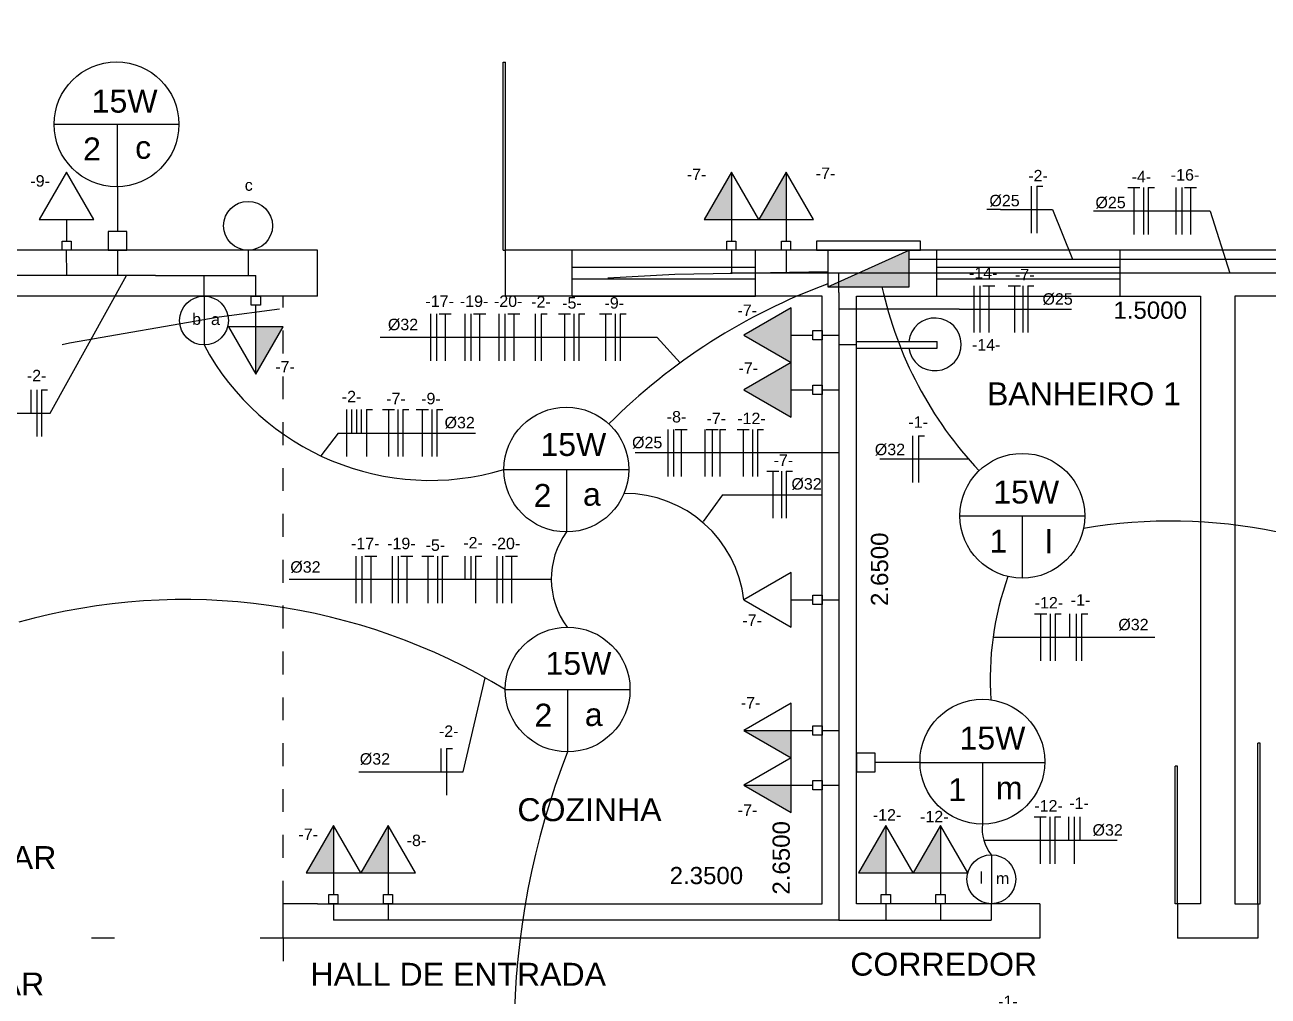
# Model space of a CAD drawing. Header units: millimetres. Extents: x 1243.1 to 1287.5, y 2013.3 to 2037.6.
# Drawn here: x 1251.44 to 1256.86, y 2025.67 to 2029.9 of the extents above; entities that cross this region are included whole.
import ezdxf

# ---------------------------------------------------------------- set-up
doc = ezdxf.new("R2010")
doc.units = ezdxf.units.MM
doc.linetypes.add('ACAD_ISO03W100', pattern=[30, 12, -18])
doc.linetypes.add('PONTO', pattern=[6.35, 0, -6.35])
for name, color, linetype in [('Auxiliar', 254, 'Continuous'), ('Chuveiros', 4, 'Continuous'), ('Condutores', 4, 'Continuous'), ('Cotas', 7, 'Continuous'), ('Eletrodutos', 1, 'Continuous'), ('Eletrodutos chão', 1, 'ACAD_ISO03W100'), ('Interruptores', 3, 'Continuous'), ('Janelas', 9, 'Continuous'), ('Paredes', 8, 'Continuous'), ('Paredes Imaginárias', 8, 'PONTO'), ('Pontos de luz', 5, 'Continuous'), ('Portas', 9, 'Continuous'), ('Quadros', 5, 'Continuous'), ('Textos', 7, 'Continuous'), ('Tomadas', 4, 'Continuous'), ('Tomadas 220', 4, 'Continuous')]:
    doc.layers.add(name, color=color, linetype=linetype)
doc.layers.add('PLOT', color=7, linetype='Continuous', lineweight=0, true_color=0x000000)
doc.styles.get("Standard").update_dxf_attribs({"font": 'arial.ttf'})
doc.dimstyles.new('Cópia de Standard', dxfattribs={"dimtxt": 0.075, "dimasz": 0.18, "dimexe": 0.18, "dimexo": 0.0625, "dimgap": 0.084, "dimtad": 1, "dimjust": 1, "dimdec": 4, "dimzin": 0, "dimdsep": 46, "dimtxsty": 'Standard', "dimblk": 'NONE', "dimcen": 0.09, "dimse1": 1, "dimse2": 1, "dimsd1": 1, "dimsd2": 1, "dimadec": 0, "dimazin": 0, "dimtfac": 1, "dimtdec": 4, "dimtofl": 0, "dimtmove": 0, "dimatfit": 3, "dimldrblk": 'NONE', "dimfxl": 1, "dimtolj": 1, "dimtzin": 0, "dimarcsym": 0})

# ---------------------------------------------------------------- blocks, each defined once
blk = doc.blocks.new('J2')
at = {"layer": 'Janelas'}
for p, q in [((-0.4, -0.2), (-0.4, 0)), ((0.4, 0), (-0.4, 0)), ((0.4, -0.2), (0.4, 0)), ((0.4, -0.075), (-0.4, -0.075)), ((-0.4, -0.125), (0.4, -0.125)), ((-0.4, -0.2), (0.4, -0.2))]:
    blk.add_line(p, q, dxfattribs=at)
blk = doc.blocks.new('Tomada Média')
blk.add_hatch(color=256).paths.add_polyline_path([(0, 0.3407), (-0.1192, 0.1343), (0, 0.1343)])
for p, q in [((0, 0.3407), (0, 0.1343)), ((0, 0.1343), (0, 0.04)), ((-0.02, 0.04), (0.02, 0.04)), ((-0.02, 0), (-0.02, 0.04)), ((0.02, 0), (-0.02, 0)), ((0.02, 0.04), (0.02, 0))]:
    blk.add_line(p, q)
blk.add_lwpolyline([(0, 0.3407), (-0.1192, 0.1343), (0.1192, 0.1343)], close=True)
blk = doc.blocks.new('Tomada Baixa')
for p, q in [((0, 0.1343), (0, 0.04)), ((-0.02, 0.04), (0.02, 0.04)), ((-0.02, 0), (-0.02, 0.04)), ((0.02, 0), (-0.02, 0)), ((0.02, 0.04), (0.02, 0))]:
    blk.add_line(p, q)
blk.add_lwpolyline([(0, 0.3407), (-0.1192, 0.1343), (0.1192, 0.1343)], close=True)
blk = doc.blocks.new('Tomada Alta')
blk.add_hatch(color=256).paths.add_polyline_path([(-0.1192, 0.1343), (0.1192, 0.1343), (0, 0.3407)])
for p, q in [((0, 0.1343), (0, 0.04)), ((-0.02, 0.04), (0.02, 0.04)), ((-0.02, 0), (-0.02, 0.04)), ((0.02, 0), (-0.02, 0)), ((0.02, 0.04), (0.02, 0))]:
    blk.add_line(p, q)
blk.add_lwpolyline([(0, 0.3407), (-0.1192, 0.1343), (0.1192, 0.1343)], close=True)
blk = doc.blocks.new('Interruptor Simples')
at = {"layer": 'Interruptores'}
blk.add_circle((0, 0.1066), 0.1066, dxfattribs=at)
blk = doc.blocks.new('Chuveiro')
for p, q in [((0, 0.0156), (0.2663, 0.0156)), ((0.2663, 0.0156), (0.3521, 0.0156)), ((0.3521, -0.0144), (0.3521, 0.0156)), ((0, -0.0144), (0.2663, -0.0144)), ((0.2663, -0.0144), (0.3521, -0.0144))]:
    blk.add_line(p, q)
blk.add_arc((0.3421, 0.0028), 0.1149, 188.5876, 173.577)
blk = doc.blocks.new('FASE')
at = {"layer": 'Eletrodutos'}
blk.add_line((0, 0.1022), (0, -0.1022), dxfattribs=at)
blk = doc.blocks.new('NEUTRO')
at = {"layer": 'Eletrodutos'}
for q in [(0, -0.1022), (0.0264, 0.1022)]:
    blk.add_line((0, 0.1022), q, dxfattribs=at)
blk = doc.blocks.new('RETORNO')
at = {"layer": 'Eletrodutos'}
blk.add_line((0, 0.0511), (0, -0.0511), dxfattribs=at)
blk = doc.blocks.new('PE')
at = {"layer": 'Eletrodutos'}
for p, q in [((-0.0264, 0.1022), (0, 0.1022)), ((0, 0.1022), (0, -0.1022)), ((0, 0.1022), (0.0264, 0.1022))]:
    blk.add_line(p, q, dxfattribs=at)
blk = doc.blocks.new('*D50')
at = {"layer": 'Defpoints', "color": 0, "transparency": 16777216}
for p in [(1252.5652, 2028.4826), (1249.7652, 2026.7197), (1252.5652, 2026.7197)]:
    blk.add_point(p, dxfattribs=at)
at = {"layer": 'Cotas', "color": 0, "transparency": 16777216, "insert": (1250.0139, 2028.6049), "char_height": 0.075, "attachment_point": 5}
blk.add_mtext('\\A1;2.8000', dxfattribs=at)
blk = doc.blocks.new('_None')
blk = doc.blocks.new('*D52')
at = {"layer": 'Defpoints', "color": 0, "transparency": 16777216}
for p in [(1252.5652, 2028.7197), (1254.86, 2028.7197), (1252.5652, 2026.0697)]:
    blk.add_point(p, dxfattribs=at)
at = {"layer": 'Cotas', "color": 0, "transparency": 16777216, "insert": (1254.7377, 2026.2697), "char_height": 0.075, "attachment_point": 5, "rotation": 90}
blk.add_mtext('\\A1;2.6500', dxfattribs=at)
blk = doc.blocks.new('*D53')
at = {"layer": 'Defpoints', "color": 0, "transparency": 16777216}
for p in [(1252.5652, 2025.9197), (1252.5652, 2022.0197), (1252.8159, 2022.0197)]:
    blk.add_point(p, dxfattribs=at)
at = {"layer": 'Cotas', "color": 0, "transparency": 16777216, "insert": (1252.6936, 2025.4161), "char_height": 0.075, "attachment_point": 5, "rotation": 90}
blk.add_mtext('\\A1;3.9000', dxfattribs=at)
blk = doc.blocks.new('*D56')
at = {"layer": 'Defpoints', "color": 0, "transparency": 16777216}
for p in [(1252.5652, 2026.0697), (1252.5652, 2026.0697), (1254.9152, 2026.0697)]:
    blk.add_point(p, dxfattribs=at)
at = {"layer": 'Cotas', "color": 0, "transparency": 16777216, "insert": (1254.411, 2026.192), "char_height": 0.075, "attachment_point": 5}
blk.add_mtext('\\A1;2.3500', dxfattribs=at)
blk = doc.blocks.new('*D57')
at = {"layer": 'Defpoints', "color": 0, "transparency": 16777216}
for p in [(1255.0303, 2028.5354), (1256.5303, 2028.5354), (1256.5303, 2028.5354)]:
    blk.add_point(p, dxfattribs=at)
at = {"layer": 'Cotas', "color": 0, "transparency": 16777216, "insert": (1256.3461, 2028.6577), "char_height": 0.075, "attachment_point": 5}
blk.add_mtext('\\A1;1.5000', dxfattribs=at)
blk = doc.blocks.new('*D58')
at = {"layer": 'Defpoints', "color": 0, "transparency": 16777216}
for p in [(1255.2887, 2028.7197), (1256.5652, 2028.7197), (1256.5652, 2026.0697)]:
    blk.add_point(p, dxfattribs=at)
at = {"layer": 'Cotas', "color": 0, "transparency": 16777216, "insert": (1255.1664, 2027.5284), "char_height": 0.075, "attachment_point": 5, "rotation": 90}
blk.add_mtext('\\A1;2.6500', dxfattribs=at)
blk = doc.blocks.new('*D59')
at = {"layer": 'Defpoints', "color": 0, "transparency": 16777216}
for p in [(1256.1375, 2026.1413), (1258.7375, 2026.1413), (1258.7375, 2026.018)]:
    blk.add_point(p, dxfattribs=at)
at = {"layer": 'Cotas', "color": 0, "transparency": 16777216, "insert": (1258.4971, 2026.1403), "char_height": 0.075, "attachment_point": 5}
blk.add_mtext('\\A1;2.6000', dxfattribs=at)
blk = doc.blocks.new('*D77')
at = {"layer": 'Defpoints', "color": 0, "transparency": 16777216}
for p in [(1261.1652, 2029.2006), (1249.7652, 2028.9197), (1261.1652, 2028.9197)]:
    blk.add_point(p, dxfattribs=at)
at = {"layer": 'Cotas', "color": 0, "transparency": 16777216, "insert": (1251.1867, 2029.3229), "char_height": 0.075, "attachment_point": 5}
blk.add_mtext('\\A1;11.4000', dxfattribs=at)
blk = doc.blocks.new('*D80')
at = {"layer": 'Defpoints', "color": 0, "transparency": 16777216}
for p in [(1252.3657, 2032.9462), (1251.8104, 2028.9197), (1252.3657, 2028.9197)]:
    blk.add_point(p, dxfattribs=at)
at = {"layer": 'Cotas', "color": 0, "transparency": 16777216, "insert": (1251.6881, 2032.1769), "char_height": 0.075, "attachment_point": 5, "rotation": 90}
blk.add_mtext('\\A1;4.0265', dxfattribs=at)

msp = doc.modelspace()

# ---------------------------------------------------------------- hatches: boundary and pattern name
at = {"layer": 'Quadros'}
h = msp.add_hatch(dxfattribs=at)
h.set_pattern_fill('ANGLE', color=256)
h.set_pattern_definition([(360, (-20.119, -0.815), (3e-15, 6.985), [5.08, -1.905]), (90, (-20.119, -0.815), (-6.985, 4e-15), [5.08, -1.905])])
h.paths.add_polyline_path([(1254.94124, 2028.75967), (1255.29524, 2028.75967), (1255.29524, 2028.91967)])
h = msp.add_hatch(color=256, dxfattribs=at)
h.dxf.hatch_style = 1
h.paths.add_polyline_path([(1255.29524, 2028.91967), (1254.94124, 2028.75967), (1255.29524, 2028.75967)])

# ---------------------------------------------------------------- linework, layer by layer
at = {"layer": 'Condutores'}
for p, q in [((1255.69408, 2029.09699), (1255.63373, 2029.09699)), ((1255.69408, 2029.09699), (1255.9209, 2029.09699)), ((1255.9209, 2029.09699), (1256.00719, 2028.88101)), ((1256.12433, 2029.09056), (1256.09965, 2029.09056)), ((1256.28941, 2029.09056), (1256.12433, 2029.09056)), ((1256.60816, 2029.09056), (1256.28941, 2029.09056)), ((1256.60816, 2029.09056), (1256.69377, 2028.81967)), ((1251.55006, 2028.20887), (1251.88224, 2028.80992)), ((1255.5138, 2028.66266), (1254.98831, 2028.66266)), ((1255.5138, 2028.66266), (1255.90027, 2028.66266)), ((1255.90027, 2028.66266), (1256.00255, 2028.66266)), ((1253.11525, 2028.53952), (1252.98849, 2028.53952)), ((1253.32795, 2028.53952), (1253.11525, 2028.53952)), ((1253.74747, 2028.53952), (1253.32795, 2028.53952)), ((1254.19586, 2028.53952), (1253.74747, 2028.53952)), ((1254.19586, 2028.53952), (1254.29628, 2028.42821)), ((1250.93701, 2028.20887), (1251.55006, 2028.20887)), ((1252.80506, 2028.12223), (1252.72936, 2028.02318)), ((1252.80506, 2028.12223), (1253.29808, 2028.12223)), ((1253.29808, 2028.12223), (1253.40448, 2028.12223)), ((1254.24238, 2028.0356), (1254.10087, 2028.0356)), ((1254.98831, 2028.0356), (1254.24238, 2028.0356)), ((1255.55467, 2028.00839), (1255.16796, 2028.00839)), ((1254.48096, 2027.85336), (1254.3963, 2027.73688)), ((1254.48096, 2027.85336), (1254.84753, 2027.85336)), ((1254.84753, 2027.85336), (1254.91524, 2027.85336)), ((1252.68215, 2027.48301), (1252.59215, 2027.48301)), ((1253.73477, 2027.48301), (1252.68215, 2027.48301)), ((1255.66104, 2027.23162), (1256.36637, 2027.23162)), ((1253.35092, 2026.64493), (1253.44561, 2027.05516)), ((1252.89599, 2026.64493), (1253.35092, 2026.64493)), ((1255.62067, 2026.34618), (1256.2025, 2026.34618))]:
    msp.add_line(p, q, dxfattribs=at)
at = {"layer": 'Eletrodutos'}
for p, q in [((1251.62149, 2028.80992), (1251.62103, 2028.91967)), ((1251.8425, 2028.91967), (1251.8425, 2028.80992)), ((1252.41232, 2028.91967), (1252.41232, 2028.80992)), ((1254.51984, 2028.91967), (1254.51984, 2028.81967)), ((1254.75815, 2028.91967), (1254.75815, 2028.81967)), ((1255.29524, 2028.88101), (1258.80797, 2028.88101)), ((1257.07693, 2028.81967), (1254.51677, 2028.81967)), ((1254.98831, 2028.73596), (1254.98831, 2028.81967)), ((1251.62149, 2028.80992), (1249.67003, 2028.80992)), ((1252.00841, 2028.80992), (1251.62149, 2028.80992)), ((1252.00841, 2028.80992), (1252.41232, 2028.80992)), ((1252.22023, 2028.71967), (1252.22023, 2028.80992)), ((1252.41232, 2028.80992), (1252.44608, 2028.80992)), ((1252.44608, 2028.71967), (1252.44608, 2028.80992)), ((1254.98831, 2028.73596), (1254.98831, 2025.99821)), ((1254.91524, 2028.54955), (1254.98831, 2028.54955)), ((1255.06524, 2028.50754), (1254.98831, 2028.50754)), ((1254.91524, 2028.31124), (1254.98831, 2028.31124)), ((1254.91524, 2027.39467), (1254.98831, 2027.39467)), ((1254.91524, 2026.82479), (1254.98831, 2026.82479)), ((1254.91524, 2026.58648), (1254.98831, 2026.58648)), ((1252.78449, 2026.06967), (1252.78449, 2025.99821)), ((1253.0228, 2026.06967), (1253.0228, 2025.99821)), ((1255.19334, 2026.06967), (1255.19334, 2025.99821)), ((1255.43165, 2026.06967), (1255.43165, 2025.99821)), ((1255.65313, 2026.06967), (1255.65313, 2025.99821)), ((1254.98831, 2025.99821), (1252.78449, 2025.99821)), ((1254.98831, 2025.99821), (1255.19334, 2025.99821)), ((1255.19334, 2025.99821), (1255.65313, 2025.99821))]:
    msp.add_line(p, q, dxfattribs=at)
for centre, radius, start, end in [((1255.85095, 2026.29743), 2.63766, 110.17534, 135.00281), ((1256.83571, 2029.12401), 1.69872, 192.38478, 223.33989), ((1253.20705, 2029.03615), 1.11996, 208.22156, 286.66371), ((1254.05318, 2027.33457), 0.5248, 6.57662, 90.14104), ((1256.43606, 2025.46085), 2.27789, 57.08041, 99.63029), ((1254.08892, 2027.48577), 0.35416, 144.56804, 216.32537), ((1256.97877, 2027.05013), 1.33017, 160.38179, 183.93399), ((1252.13565, 2024.70927), 2.68686, 58.6492, 105.62039), ((1256.96235, 2025.49473), 3.39035, 158.60169, 200.57346), ((1255.79817, 2026.3971), 0.18465, 173.77144, 218.24036), ((1255.84456, 2026.98886), 1.81065, 301.66154, 337.32351)]:
    msp.add_arc(centre, radius, start, end, dxfattribs=at)
at = {"layer": 'Eletrodutos chão', "linetype": 'ACAD_ISO03W100', "ltscale": 0.08}
for centre, radius, start, end in [((1266.7491, 2009.03562), 27.52456, 121.406284, 142.30673), ((1263.66735, 2010.93718), 23.85728, 118.166247, 141.605841), ((1254.88981, 2011.62746), 17.19782, 89.828667, 125.230127)]:
    msp.add_arc(centre, radius, start, end, dxfattribs=at)
at = {"layer": 'Interruptores'}
for p, q in [((1252.22023, 2028.71967), (1252.22023, 2028.50655)), ((1255.65369, 2026.2828), (1255.65369, 2026.06967))]:
    msp.add_line(p, q, dxfattribs=at)
at = {"layer": 'Paredes'}
for p, q in [((1252.71524, 2028.71967), (1252.71524, 2028.91967)), ((1253.53524, 2028.71967), (1253.53524, 2028.91967)), ((1252.71524, 2026.06967), (1252.56524, 2026.06967)), ((1255.86524, 2026.06967), (1255.86524, 2025.91967)), ((1256.46524, 2026.06967), (1256.46524, 2025.91967)), ((1256.71524, 2026.06967), (1256.81524, 2026.06967))]:
    msp.add_line(p, q, dxfattribs=at)
for points in [[(1252.71524, 2028.91967), (1249.63224, 2028.91967)], [(1255.41524, 2028.91967), (1253.53524, 2028.91967)], [(1257.31524, 2028.91967), (1256.21524, 2028.91967)], [(1252.71524, 2028.71967), (1249.76524, 2028.71967), (1249.76524, 2027.41967)], [(1252.71524, 2026.06967), (1254.91524, 2026.06967), (1254.91524, 2028.71967), (1253.53524, 2028.71967)], [(1255.86524, 2026.06967), (1255.06524, 2026.06967), (1255.06524, 2028.71967), (1255.41524, 2028.71967)], [(1256.21524, 2028.71967), (1256.56524, 2028.71967), (1256.56524, 2026.06967), (1256.46524, 2026.06967)], [(1257.31524, 2028.71967), (1256.71524, 2028.71967), (1256.71524, 2026.06967)], [(1255.86524, 2025.91967), (1255.06524, 2025.91967), (1252.56524, 2025.91967), (1252.56524, 2026.06967)], [(1256.81524, 2026.06967), (1256.81524, 2025.91967), (1256.46524, 2025.91967)]]:
    msp.add_lwpolyline(points, dxfattribs=at)
at = {"layer": 'Paredes Imaginárias', "ltscale": 0.008}
msp.add_line((1252.56524, 2026.06967), (1252.56524, 2028.71967), dxfattribs=at)
at = {"layer": 'Paredes Imaginárias', "ltscale": 0.1}
for q in [(1249.76524, 2025.91967), (1252.56524, 2022.01967)]:
    msp.add_line((1252.56524, 2025.91967), q, dxfattribs=at)
at = {"layer": 'PLOT'}
for p in [(1254.93275, 2028.7701), (1254.93287, 2028.77015), (1254.93287, 2028.77015)]:
    msp.add_point(p, dxfattribs=at)
at = {"layer": 'Pontos de luz'}
for p, q in [((1251.56651, 2029.46904), (1252.11079, 2029.46904)), ((1251.8425, 2029.19692), (1251.8425, 2029.46904)), ((1251.8425, 2029.19692), (1251.8425, 2029.00085)), ((1253.5282, 2027.96323), (1254.07249, 2027.96323)), ((1253.80034, 2027.96323), (1253.80034, 2027.69109)), ((1255.51631, 2027.76157), (1256.06059, 2027.76157)), ((1255.78845, 2027.76157), (1255.78845, 2027.48943)), ((1253.53356, 2027.00384), (1254.07784, 2027.00384)), ((1253.8057, 2027.00384), (1253.8057, 2026.7317)), ((1255.34249, 2026.68542), (1255.14641, 2026.68542)), ((1255.34249, 2026.68542), (1255.88671, 2026.68538)), ((1255.6146, 2026.6854), (1255.6146, 2026.41713))]:
    msp.add_line(p, q, dxfattribs=at)
for points in [[(1251.80194, 2029.00085), (1251.80194, 2028.91967), (1251.88307, 2028.91967), (1251.88307, 2029.00085)], [(1255.14641, 2026.72599), (1255.06524, 2026.72599), (1255.06524, 2026.64486), (1255.14641, 2026.64486)]]:
    msp.add_lwpolyline(points, close=True, dxfattribs=at)
for centre in [(1251.83865, 2029.46904), (1253.80034, 2027.96323), (1255.78845, 2027.76157), (1253.8057, 2027.00384), (1255.6146, 2026.68927)]:
    msp.add_circle(centre, 0.27214, dxfattribs=at)
at = {"layer": 'Portas'}
for p, q in [((1253.52524, 2028.91967), (1253.52524, 2029.73967)), ((1253.52524, 2029.73967), (1253.53524, 2029.73967)), ((1253.53524, 2028.91967), (1253.53524, 2029.73967)), ((1253.52524, 2028.91967), (1253.53524, 2028.91967)), ((1256.81524, 2026.06967), (1256.81524, 2026.76967)), ((1256.82524, 2026.76967), (1256.81524, 2026.76967)), ((1256.82524, 2026.06967), (1256.82524, 2026.76967)), ((1256.45524, 2026.06967), (1256.45524, 2026.66967)), ((1256.46524, 2026.66967), (1256.45524, 2026.66967)), ((1256.46524, 2026.06967), (1256.46524, 2026.66967)), ((1256.46524, 2026.06967), (1256.45524, 2026.06967)), ((1256.81524, 2026.06967), (1256.82524, 2026.06967))]:
    msp.add_line(p, q, dxfattribs=at)
at = {"layer": 'Quadros'}
msp.add_line((1254.94124, 2028.75967), (1255.29524, 2028.91967), dxfattribs=at)
msp.add_lwpolyline([(1254.94124, 2028.91967), (1255.29524, 2028.91967), (1255.34524, 2028.91967), (1255.34524, 2028.95967), (1255.29524, 2028.95967), (1254.94124, 2028.95967), (1254.89124, 2028.95967), (1254.89124, 2028.91967)], close=True, dxfattribs=at)
msp.add_lwpolyline([(1254.94124, 2028.91967), (1254.94124, 2028.75967), (1255.29524, 2028.75967), (1255.29524, 2028.91967)], dxfattribs=at)

# ---------------------------------------------------------------- block references
at = {"layer": 'Auxiliar'}
for p in [(1254.22524, 2028.91967), (1255.81524, 2028.91967)]:
    msp.add_blockref('J2', p, dxfattribs=at)
at = {"layer": 'Chuveiros'}
msp.add_blockref('Chuveiro', (1255.06524, 2028.50641), dxfattribs=at)
at = {"layer": 'Eletrodutos'}
for name, p in [('FASE', (1255.82769, 2029.09699)), ('NEUTRO', (1255.85207, 2029.09699)), ('PE', (1256.27521, 2029.09056)), ('FASE', (1256.31664, 2029.09056)), ('NEUTRO', (1256.33812, 2029.09056)), ('FASE', (1256.45782, 2029.09056)), ('FASE', (1256.48367, 2029.09056)), ('PE', (1256.52237, 2029.09056)), ('FASE', (1255.57781, 2028.66266)), ('FASE', (1255.60367, 2028.66266)), ('PE', (1255.64236, 2028.66266)), ('PE', (1255.75381, 2028.66266)), ('FASE', (1255.79067, 2028.66266)), ('NEUTRO', (1255.81214, 2028.66266)), ('FASE', (1253.20754, 2028.53952)), ('FASE', (1253.23339, 2028.53952)), ('PE', (1253.27208, 2028.53952)), ('FASE', (1253.35762, 2028.53952)), ('FASE', (1253.38347, 2028.53952)), ('PE', (1253.42216, 2028.53952)), ('FASE', (1253.50641, 2028.53952)), ('FASE', (1253.53226, 2028.53952)), ('PE', (1253.57095, 2028.53952)), ('FASE', (1253.66421, 2028.53952)), ('NEUTRO', (1253.69044, 2028.53952)), ('PE', (1253.79211, 2028.53952)), ('FASE', (1253.83354, 2028.53952)), ('NEUTRO', (1253.85502, 2028.53952)), ('PE', (1253.97166, 2028.53952)), ('FASE', (1254.01303, 2028.53952)), ('NEUTRO', (1254.03451, 2028.53952)), ('RETORNO', (1251.46547, 2028.25995)), ('FASE', (1251.49104, 2028.20887)), ('NEUTRO', (1251.51171, 2028.20887)), ('FASE', (1252.84134, 2028.12223)), ('RETORNO', (1252.86275, 2028.1733)), ('RETORNO', (1252.88551, 2028.1733)), ('RETORNO', (1252.90627, 2028.1733)), ('NEUTRO', (1252.92823, 2028.12223)), ('PE', (1253.02474, 2028.12223)), ('FASE', (1253.06618, 2028.12223)), ('NEUTRO', (1253.08766, 2028.12223)), ('PE', (1253.17222, 2028.12223)), ('FASE', (1253.21358, 2028.12223)), ('NEUTRO', (1253.23506, 2028.12223)), ('FASE', (1254.24238, 2028.0356)), ('FASE', (1254.26823, 2028.0356)), ('PE', (1254.30115, 2028.0356)), ('FASE', (1254.40345, 2028.0356)), ('PE', (1254.4359, 2028.0356)), ('NEUTRO', (1254.46946, 2028.0356)), ('PE', (1254.57112, 2028.0356)), ('FASE', (1254.61256, 2028.0356)), ('NEUTRO', (1254.63404, 2028.0356)), ('FASE', (1255.30969, 2028.00839)), ('NEUTRO', (1255.33593, 2028.00839)), ('PE', (1254.70102, 2027.85336)), ('FASE', (1254.73788, 2027.85336)), ('NEUTRO', (1254.75936, 2027.85336)), ('FASE', (1252.88299, 2027.48301)), ('FASE', (1252.90884, 2027.48301)), ('PE', (1252.94754, 2027.48301)), ('FASE', (1253.04058, 2027.48301)), ('FASE', (1253.06643, 2027.48301)), ('PE', (1253.10512, 2027.48301)), ('PE', (1253.19651, 2027.48301)), ('FASE', (1253.23794, 2027.48301)), ('NEUTRO', (1253.25942, 2027.48301)), ('RETORNO', (1253.35794, 2027.53408)), ('RETORNO', (1253.38323, 2027.53408)), ('NEUTRO', (1253.40469, 2027.48301)), ('FASE', (1253.4967, 2027.48301)), ('FASE', (1253.52255, 2027.48301)), ('PE', (1253.56125, 2027.48301)), ('PE', (1255.86841, 2027.23162)), ('FASE', (1255.90984, 2027.23162)), ('NEUTRO', (1255.93132, 2027.23162)), ('RETORNO', (1255.99506, 2027.2827)), ('FASE', (1256.02349, 2027.23162)), ('NEUTRO', (1256.0472, 2027.23162)), ('RETORNO', (1253.25269, 2026.69601)), ('NEUTRO', (1253.27746, 2026.64472)), ('PE', (1255.8669, 2026.34618)), ('FASE', (1255.90834, 2026.34618)), ('NEUTRO', (1255.92982, 2026.34618)), ('RETORNO', (1255.98982, 2026.39726)), ('FASE', (1256.01503, 2026.34618)), ('RETORNO', (1256.03951, 2026.39726))]:
    msp.add_blockref(name, p, dxfattribs=at)
at = {"layer": 'Interruptores'}
for p in [(1252.41232, 2028.91967), (1252.22023, 2028.50655), (1255.65369, 2026.06967)]:
    msp.add_blockref('Interruptor Simples', p, dxfattribs=at)
at = {"layer": 'Tomadas'}
for name, p in [('Tomada Baixa', (1251.62103, 2028.91967)), ('Tomada Média', (1254.51984, 2028.91967)), ('Tomada Média', (1254.75815, 2028.91967)), ('Tomada Média', (1252.78449, 2026.06967)), ('Tomada Média', (1255.19334, 2026.06967)), ('Tomada Média', (1255.43165, 2026.06967))]:
    msp.add_blockref(name, p, dxfattribs=at)
for name, p, rotation in [('Tomada Média', (1252.44608, 2028.71967), 180), ('Tomada Alta', (1254.91524, 2028.54955), 90), ('Tomada Alta', (1254.91524, 2028.31124), 90), ('Tomada Baixa', (1254.91524, 2027.39467), 90), ('Tomada Média', (1254.91524, 2026.82479), 90), ('Tomada Média', (1254.91524, 2026.58648), 90)]:
    msp.add_blockref(name, p, dxfattribs=dict(at, rotation=rotation))
at = {"layer": 'Tomadas 220'}
msp.add_blockref('Tomada Média', (1253.0228, 2026.06967), dxfattribs=at)

# ---------------------------------------------------------------- texts
at = {"layer": 'Textos', "attachment_point": 1}
for s, width, heights, insert, char_height in [('\\pxi-3,l4,t4;15W', 0.1689595, [0.06656], (1251.6306, 2029.6199), 0.1), ('\\pxi-3,l4,t4;2', 0.1689595, [0.06656], (1251.59294, 2029.41157), 0.1), ('\\pxi-3,l4,t4;c', 0.1462688, [0.02586], (1251.81998, 2029.41856), 0.1), ('\\pxi-3,l4,t4;-7-', 0.1689595, [0.06656], (1254.27553, 2029.27578), 0.05), ('\\pxi-3,l4,t4;-7-', 0.1689595, [0.06656], (1254.83792, 2029.28029), 0.05), ('\\pxi-3,l4,t4;-2-', 0.1689595, [0.06656], (1255.76443, 2029.27005), 0.05), ('\\pxi-3,l4,t4;-4-', 0.1689595, [0.06656], (1256.21518, 2029.26615), 0.05), ('\\pxi-3,l4,t4;-16-', 0.1689595, [0.06656], (1256.38604, 2029.27348), 0.05), ('\\pxi-3,l4,t4;-9-', 0.1689595, [0.06656], (1251.4131, 2029.24707), 0.05), ('\\pxi-3,l4,t4;c', 0.1462688, [0.02586], (1252.348, 2029.22897), 0.05), ('%%C25', 0.1689595, [0.06656], (1255.64511, 2029.16135), 0.05), ('%%C25', 0.1689595, [0.06656], (1256.10747, 2029.15302), 0.05), ('\\pxi-3,l4,t4;-14-', 0.1689595, [0.06656], (1255.50603, 2028.84557), 0.05), ('\\pxi-3,l4,t4;-7-', 0.1689595, [0.06656], (1255.70673, 2028.83825), 0.05), ('\\pxi-3,l4,t4;-17-', 0.1689595, [0.06656], (1253.13576, 2028.72243), 0.05), ('\\pxi-3,l4,t4;-19-', 0.1689595, [0.06656], (1253.28584, 2028.72243), 0.05), ('\\pxi-3,l4,t4;-20-', 0.1689595, [0.06656], (1253.43463, 2028.72243), 0.05), ('\\pxi-3,l4,t4;-2-', 0.1689595, [0.06656], (1253.59696, 2028.71967), 0.05), ('\\pxi-3,l4,t4;-5-', 0.1689595, [0.06656], (1253.73208, 2028.71511), 0.05), ('\\pxi-3,l4,t4;-9-', 0.1689595, [0.06656], (1253.91659, 2028.71511), 0.05), ('%%C25', 0.1689595, [0.06656], (1255.87652, 2028.73214), 0.05), ('\\pxi-3,l4,t4;-7-', 0.1689595, [0.06656], (1254.4965, 2028.68299), 0.05), ('\\pxi-3,l4,t4;b', 0.1462688, [0.06656], (1252.11837, 2028.64442), 0.05), ('\\pxi-3,l4,t4;a', 0.1462688, [0.02586], (1252.20074, 2028.64358), 0.05), ('%%C32', 0.1689595, [0.06656], (1253.0221, 2028.62094), 0.05), ('\\pxi-3,l4,t4;-14-', 0.1689595, [0.06656], (1255.51905, 2028.53239), 0.05), ('\\pxi-3,l4,t4;-2-', 0.1689595, [0.06656], (1251.39776, 2028.39821), 0.05), ('\\pxi-3,l4,t4;-7-', 0.1689595, [0.06656], (1252.48096, 2028.4368), 0.05), ('\\pxi-3,l4,t4;-7-', 0.1689595, [0.06656], (1254.50113, 2028.43093), 0.05), ('BANHEIRO 1', 2.0451877, [0.42047], (1255.63444, 2028.3437), 0.1), ('\\pxi-3,l4,t4;-2-', 1.2797066, [0.42047], (1252.77098, 2028.30656), 0.05), ('\\pxi-3,l4,t4;-7-', 0.1689595, [0.06656], (1252.96472, 2028.29782), 0.05), ('\\pxi-3,l4,t4;-9-', 0.1689595, [0.06656], (1253.11715, 2028.29782), 0.05), ('%%C32', 0.1689595, [0.06656], (1253.2692, 2028.19305), 0.05), ('\\pxi-3,l4,t4;-8-', 0.1689595, [0.06656], (1254.18804, 2028.21852), 0.05), ('\\pxi-3,l4,t4;-7-', 0.1689595, [0.06656], (1254.36134, 2028.21119), 0.05), ('\\pxi-3,l4,t4;-12-', 0.1689595, [0.06656], (1254.49537, 2028.21119), 0.05), ('\\pxi-3,l4,t4;-1-', 0.1689595, [0.06656], (1255.24176, 2028.19536), 0.05), ('\\pxi-3,l4,t4;15W', 0.1689595, [0.06656], (1253.58727, 2028.1225), 0.1), ('%%C25', 0.1689595, [0.06656], (1254.0869, 2028.10608), 0.05), ('%%C32', 0.1689595, [0.06656], (1255.14537, 2028.07577), 0.05), ('\\pxi-3,l4,t4;-7-', 0.1689595, [0.06656], (1254.65395, 2028.02895), 0.05), ('\\pxi-3,l4,t4;2', 0.1689595, [0.06656], (1253.55755, 2027.90021), 0.1), ('%%C32', 0.1689595, [0.06656], (1254.78179, 2027.92564), 0.05), ('\\pxi-3,l4,t4;15W', 0.1689595, [0.06656], (1255.56204, 2027.91504), 0.1), ('\\pxi-3,l4,t4;a', 0.1462688, [0.02586], (1253.77285, 2027.90538), 0.1), ('\\pxi-3,l4,t4;1', 0.1689595, [0.06656], (1255.54541, 2027.70081), 0.1), ('\\pxi-3,l4,t4;l', 0.1462688, [0.02586], (1255.78845, 2027.6979), 0.1), ('\\pxi-3,l4,t4;-17-', 0.1689595, [0.06656], (1252.81121, 2027.66592), 0.05), ('\\pxi-3,l4,t4;-19-', 0.1689595, [0.06656], (1252.9688, 2027.66592), 0.05), ('\\pxi-3,l4,t4;-5-', 0.1689595, [0.06656], (1253.13648, 2027.6586), 0.05), ('\\pxi-3,l4,t4;-2-', 1.2797066, [0.42047], (1253.30079, 2027.66898), 0.05), ('\\pxi-3,l4,t4;-20-', 0.1689595, [0.06656], (1253.42492, 2027.66592), 0.05), ('%%C32', 0.1689595, [0.06656], (1252.59663, 2027.56332), 0.05), ('\\pxi-3,l4,t4;-1-', 0.1689595, [0.06656], (1255.94974, 2027.41944), 0.05), ('\\pxi-3,l4,t4;-12-', 0.1689595, [0.06656], (1255.79266, 2027.40721), 0.05), ('\\pxi-3,l4,t4;-7-', 0.1689595, [0.06656], (1254.5178, 2027.33107), 0.05), ('%%C32', 0.1689595, [0.06656], (1256.20723, 2027.31205), 0.05), ('\\pxi-3,l4,t4;15W', 0.1689595, [0.06656], (1253.6096, 2027.16795), 0.1), ('\\pxi-3,l4,t4;2', 0.1689595, [0.06656], (1253.56118, 2026.94194), 0.1), ('\\pxi-3,l4,t4;a', 0.1462688, [0.02586], (1253.78089, 2026.94456), 0.1), ('\\pxi-3,l4,t4;-7-', 0.1689595, [0.06656], (1254.51104, 2026.97101), 0.05), ('\\pxi-3,l4,t4;-2-', 0.1689595, [0.06656], (1253.19473, 2026.84703), 0.05), ('\\pxi-3,l4,t4;15W', 0.1689595, [0.06656], (1255.41501, 2026.84215), 0.1), ('%%C32', 0.1689595, [0.06656], (1252.89955, 2026.72619), 0.05), ('\\pxi-3,l4,t4;1', 0.1689595, [0.06656], (1255.36574, 2026.61718), 0.1), ('\\pxi-3,l4,t4;m', 0.1462688, [0.02586], (1255.57346, 2026.62452), 0.1), ('COZINHA', 2.0451877, [0.42047], (1253.5869, 2026.52976), 0.1), ('\\pxi-3,l4,t4;-7-', 0.1689595, [0.06656], (1254.49788, 2026.50265), 0.05), ('\\pxi-3,l4,t4;-12-', 0.1689595, [0.06656], (1255.79116, 2026.52177), 0.05), ('\\pxi-3,l4,t4;-1-', 0.1689595, [0.06656], (1255.94327, 2026.53314), 0.05), ('\\pxi-3,l4,t4;-12-', 0.1689595, [0.06656], (1255.08663, 2026.48198), 0.05), ('\\pxi-3,l4,t4;-12-', 0.1689595, [0.06656], (1255.2928, 2026.47462), 0.05), ('\\pxi-3,l4,t4;-7-', 0.1689595, [0.06656], (1252.58201, 2026.39755), 0.05), ('%%C32', 0.1689595, [0.06656], (1256.09475, 2026.41641), 0.05), ('\\pxi-3,l4,t4;-8-', 0.1689595, [0.06656], (1253.054, 2026.37085), 0.05), ('SALA DE JANTAR', 2.0451877, [0.42047], (1250.4043, 2026.3207), 0.1), ('\\pxi-3,l4,t4;l', 0.1462688, [0.02586], (1255.5518, 2026.20746), 0.05), ('\\pxi-3,l4,t4;m', 0.1462688, [0.02586], (1255.62369, 2026.20531), 0.05), ('CORREDOR', 2.0451877, [0.42047], (1255.03849, 2025.85589), 0.1), ('HALL DE ENTRADA', 2.0451877, [0.42047], (1252.68469, 2025.81196), 0.1), ('SALA DE ESTAR', 2.0451877, [0.42047], (1250.42896, 2025.76936), 0.1), ('\\pxi-3,l4,t4;-1-', 0.1689595, [0.06656], (1255.63328, 2025.66835), 0.05)]:
    msp.add_mtext_dynamic_manual_height_columns(s, width=width, gutter_width=12.5, heights=heights, dxfattribs=dict(at, insert=insert, char_height=char_height))

# ---------------------------------------------------------------- dimensions: what is measured, and where the dimension line sits
at = {"layer": 'Cotas'}
for base, p1, p2, picture, middle in [((1251.81036, 2028.91967), (1252.36567, 2032.94621), (1252.36567, 2028.91967), '*D80', (1251.81036, 2032.1769)), ((1254.86001, 2028.71967), (1252.56524, 2026.06967), (1252.56524, 2028.71967), '*D52', (1254.86001, 2026.2697)), ((1255.28866, 2028.71967), (1256.56524, 2026.06967), (1256.56524, 2028.71967), '*D58', (1255.28866, 2027.52839))]:
    dim = msp.add_linear_dim(base=base, p1=p1, p2=p2, angle=90, dimstyle='Cópia de Standard', dxfattribs=at)
    dim.commit()
    dim.dimension.update_dxf_attribs({"geometry": picture, "text_midpoint": middle, "dimtype": 160})
for base, p1, p2, picture, middle in [((1261.16524, 2029.20059), (1249.76524, 2028.91967), (1261.16524, 2028.91967), '*D77', (1251.18667, 2029.20059)), ((1256.53035, 2028.5354), (1255.03035, 2028.5354), (1256.53035, 2028.5354), '*D57', (1256.34611, 2028.5354)), ((1252.56524, 2028.4826), (1249.76524, 2026.71967), (1252.56524, 2026.71967), '*D50', (1250.0139, 2028.4826)), ((1258.73753, 2026.01803), (1256.13753, 2026.14133), (1258.73753, 2026.14133), '*D59', (1258.49708, 2026.01803))]:
    dim = msp.add_linear_dim(base=base, p1=p1, p2=p2, dimstyle='Cópia de Standard', dxfattribs=at)
    dim.commit()
    dim.dimension.update_dxf_attribs({"geometry": picture, "text_midpoint": middle, "dimtype": 160})
dim = msp.add_linear_dim(base=(1252.56524, 2026.06967), p1=(1254.91524, 2026.06967), p2=(1252.56524, 2026.06967), dimstyle='Cópia de Standard', dxfattribs=at)
dim.commit()
dim.dimension.update_dxf_attribs({"geometry": '*D56', "text_midpoint": (1254.41105, 2026.19199)})
dim = msp.add_linear_dim(base=(1252.81589, 2022.01967), p1=(1252.56524, 2025.91967), p2=(1252.56524, 2022.01967), angle=90, dimstyle='Cópia de Standard', dxfattribs=at)
dim.commit()
dim.dimension.update_dxf_attribs({"geometry": '*D53', "text_midpoint": (1252.69357, 2025.41615)})

doc.saveas('drawing.dxf')
